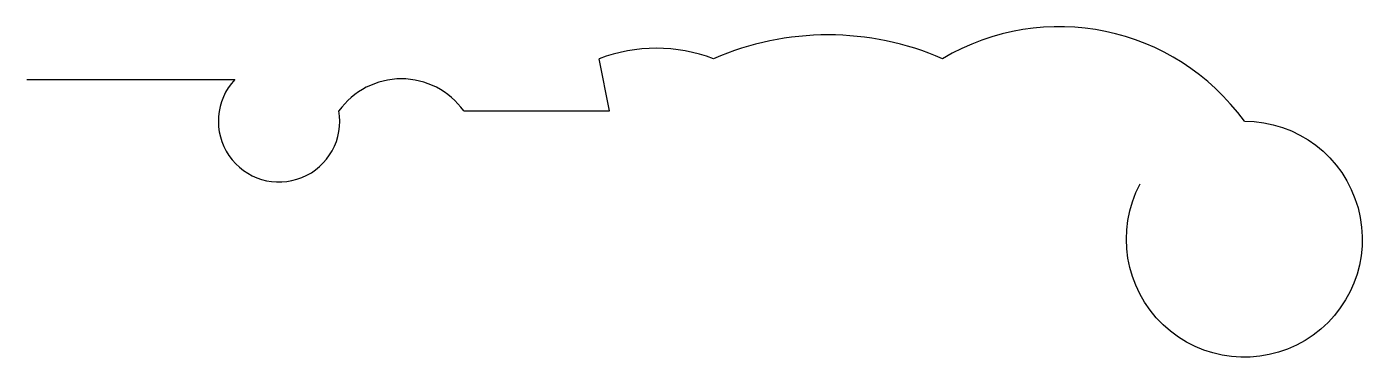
# Model space of a CAD drawing. Header units: inches. Extents: x 0 to 64.2, y -13.3 to 2.5.
import ezdxf

# ---------------------------------------------------------------- set-up
doc = ezdxf.new("R2010")
doc.units = ezdxf.units.IN
doc.header["$MEASUREMENT"] = 0

msp = doc.modelspace()

# ---------------------------------------------------------------- linework, layer by layer
msp.add_line((0, 0), (10, 0))
msp.add_lwpolyline([(21, -1.5), (28, -1.5), (27.5, 1)])
msp.add_lwpolyline([(58.5, -2, -3.610317), (53.5, -5, 1.070999)], format="xyb")
for centre, radius, start, end in [((38.5, -11.625), 13.771, 66.45996, 113.54004), ((49.605, -8.453), 10.99, 35.95826, 120.663), ((30.25, -6.25), 7.754, 69.22775, 110.77225), ((18, -3.667), 3.701, 35.83765, 144.16235), ((12.125, -2), 2.918, 136.7357, 9.86581)]:
    msp.add_arc(centre, radius, start, end)

doc.saveas('drawing.dxf')
